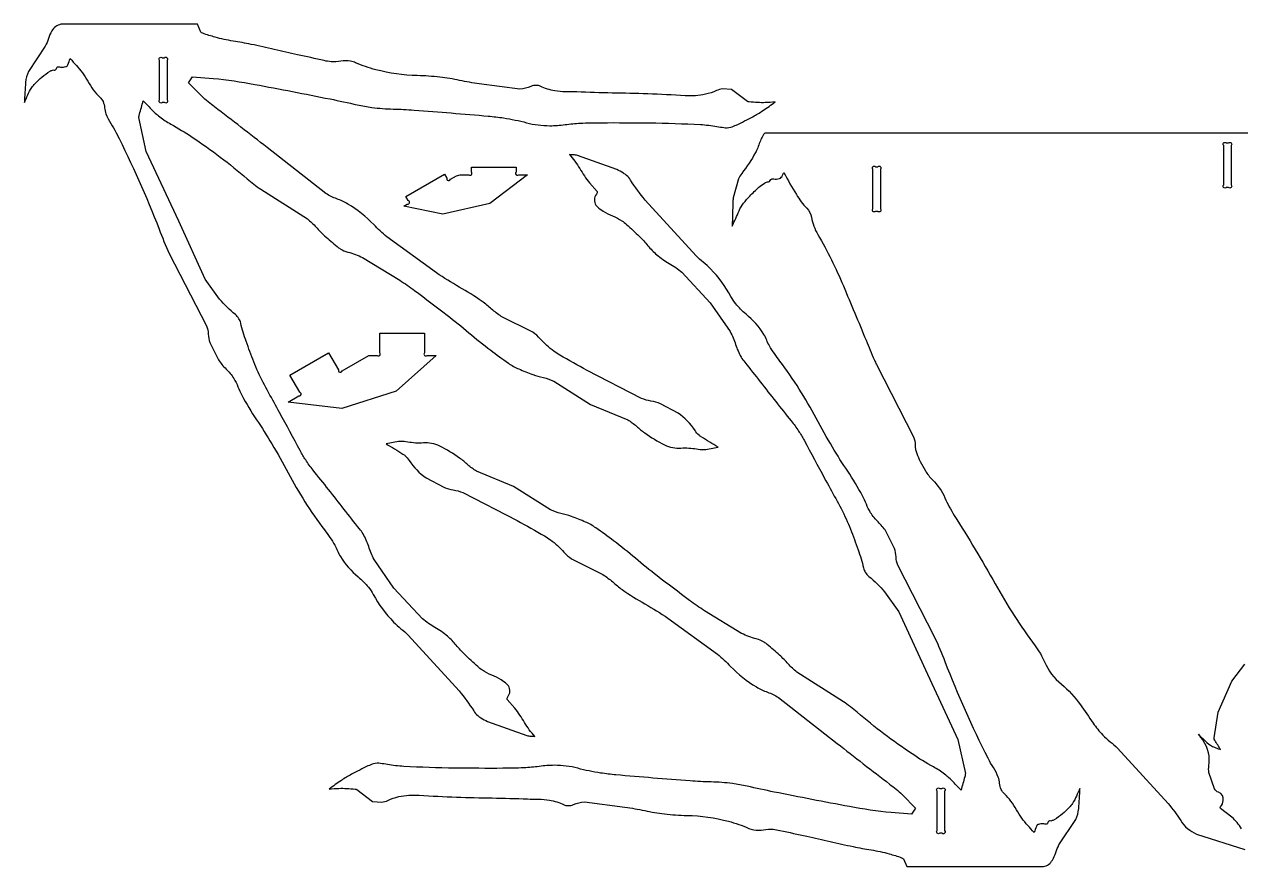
# Model space of a CAD drawing. Extents: x -11 to 150, y -28 to 73.
# Drawn here: x -10.61 to 30.18, y 15.3 to 43.54 of the extents above; entities that cross this region are included whole.
import ezdxf

# ---------------------------------------------------------------- set-up
doc = ezdxf.new("R2010")
doc.units = 0
doc.header["$MEASUREMENT"] = 0
doc.layers.add('DXF', color=18, linetype='CONTINUOUS')
doc.layers.add('HEAD_ACC', color=18, linetype='CONTINUOUS')

msp = doc.modelspace()

# ---------------------------------------------------------------- linework, layer by layer
at = {"layer": 'DXF'}
for points in [[(-5.822, 42.335), (-5.822, 41.012, -1), (-5.91, 40.924), (-5.983, 40.924, -1), (-6.072, 41.012), (-6.072, 42.335, -1), (-5.983, 42.424), (-5.91, 42.424, -1)], [(29.858, 39.479), (29.858, 38.161, -1), (29.769, 38.072), (29.696, 38.072, -1), (29.608, 38.161), (29.608, 39.479, -1), (29.696, 39.568), (29.769, 39.568, -1)], [(4.009, 38.504), (4.292, 38.504, 1), (4.38, 38.592), (4.38, 38.753), (5.88, 38.753), (5.88, 38.592, 1), (5.969, 38.504), (6.267, 38.504), (4.997, 37.538), (3.426, 37.182), (2.121, 37.452), (2.231, 37.515, 1), (2.263, 37.636), (2.182, 37.776), (3.477, 38.524), (3.558, 38.384, 1), (3.679, 38.352), (3.884, 38.47)], [(17.934, 38.772), (18.007, 38.772, -1), (18.095, 38.683), (18.095, 37.36, -1), (18.007, 37.272), (17.934, 37.272, -1), (17.845, 37.36), (17.845, 38.683, -1)], [(0.938, 32.443), (1.221, 32.443, 1), (1.309, 32.531), (1.309, 33.193), (2.809, 33.193), (2.809, 32.531, 1), (2.898, 32.443), (3.196, 32.443), (1.862, 31.245), (0.041, 30.668), (-1.766, 30.881), (-1.409, 31.088, 1), (-1.376, 31.209), (-1.707, 31.781), (-0.408, 32.531), (-0.077, 31.959, 1), (0.044, 31.926)], [(20.088, 17.923), (20.161, 17.923, -1), (20.25, 17.834), (20.25, 16.511, -1), (20.161, 16.423), (20.088, 16.423, -1), (20, 16.511), (20, 17.834, -1)]]:
    msp.add_lwpolyline(points, format="xyb", close=True, dxfattribs=at)
at = {"layer": 'HEAD_ACC'}
for points in [[(-10.61, 40.92, 0.018943), (-10.495, 41.176, -0.056884), (-10.361, 41.423, -0.033504), (-10.247, 41.564, -0.033671), (-10.024, 41.776, -0.038067), (-9.749, 41.969, -0.05244), (-9.66, 42.01, -0.147566), (-9.613, 42.012, 0.197341), (-9.567, 42.018, 0.233748), (-9.534, 42.068, -0.256269), (-9.499, 42.116, -0.218503), (-9.433, 42.116, 0.122995), (-9.368, 42.105, 0.038023), (-9.222, 42.126, 0.119049), (-9.179, 42.147, 0.143156), (-9.148, 42.192, -0.023703), (-9.071, 42.399, 0.008282), (-8.863, 42.162, -0.024851), (-8.663, 41.919, -0.032253), (-8.48, 41.635, 0.030481), (-8.298, 41.35, 0.04435), (-8.078, 41.099, -0.086635), (-7.971, 40.954, -0.102053), (-7.917, 40.75, 0.077694), (-7.873, 40.544, 0.052331), (-7.71, 40.223, -0.025944), (-7.531, 39.911, -0.026137), (-6.092, 36.678, 0.017106), (-5.748, 35.863), (-4.499, 33.44, -0.07102), (-4.445, 33.158, 0.06955), (-4.391, 32.877), (-4.102, 32.299, 0.057291), (-3.845, 31.987, -0.05962), (-3.589, 31.675, -0.052325), (-3.449, 31.393, 0.035427), (-3.318, 31.107, 0.02232), (-2.823, 30.289, -0.012991), (-2.312, 29.479, -0.011362), (-1.762, 28.505, 0.01743), (-1.2, 27.537, 0.023229), (-0.544, 26.593, -0.031129), (-0.199, 26.08, -0.039561), (-0.107, 25.891, 0.046155), (-0.013, 25.703, 0.081838), (0.586, 25.018, -0.050559), (0.931, 24.67, -0.046563), (1.091, 24.43, 0.070817), (1.775, 23.503, 0.026875), (2.019, 23.28, -0.024288), (2.264, 23.059), (3.972, 21.193, -0.031462), (4.459, 20.525, 0.068124), (4.593, 20.368, 0.048675), (4.695, 20.293, 0.023911), (4.922, 20.172), (6.238, 19.698, 0.045601), (6.374, 19.68, -0.015191), (6.511, 19.67, -0.05423), (6.162, 20.138, 0.031185), (5.835, 20.621), (5.58, 20.907, -0.219416), (5.603, 20.997, 0.328237), (5.621, 21.362, 0.073557), (5.565, 21.424, 0.026578), (5.38, 21.562, 0.055504), (5.064, 21.724, -0.060124), (4.75, 21.889, -0.031187), (4.594, 22.012, -0.010448), (4.161, 22.414, -0.028261), (3.876, 22.724, 0.042995), (3.582, 23.026, 0.051008), (3.16, 23.32, -0.052287), (2.74, 23.615), (1.784, 24.645), (1.119, 25.604, -0.053099), (0.937, 26.033, 0.059652), (0.75, 26.459, 0.03746), (0.63, 26.631, -0.005688), (0.108, 27.289, 0.004562), (-0.929, 28.6, -0.024062), (-1.175, 28.938, -0.022438), (-1.36, 29.25, 0.00091), (-2.048, 30.526, 0.0049), (-2.421, 31.2, -0.02149), (-2.772, 31.887, -0.014892), (-2.915, 32.227, -0.007471), (-3.171, 32.917, -0.025122), (-3.353, 33.526, 0.076138), (-3.413, 33.673, 0.085384), (-3.534, 33.813, -0.045817), (-4.062, 34.333), (-4.542, 34.998), (-5.43, 36.947), (-6.519, 39.277), (-6.768, 40.419, -0.070227), (-6.75, 40.533, 0.011686), (-6.625, 40.977, -0.012932), (-6.355, 40.704, 0.038812), (-6.071, 40.445, 0.03986), (-5.696, 40.198, -0.021558), (-4.984, 39.766, -0.029347), (-3.136, 38.369, 0.021189), (-2.68, 38.013), (-1.12, 37.022, -0.043705), (-0.826, 36.744, 0.027106), (-0.541, 36.457, 0.009406), (-0.123, 36.093, 0.040688), (-0.019, 36.018, 0.069011), (0.242, 35.909, -0.049823), (0.735, 35.723), (1.98, 34.968, -0.0114), (2.478, 34.617, -0.005106), (3.564, 33.797, -0.011421), (4.295, 33.206, 0.013839), (5.029, 32.618, 0.007523), (5.622, 32.184, 0.027563), (5.792, 32.077, 0.027563), (5.971, 31.99, 0.010922), (6.438, 31.806, 0.032431), (6.794, 31.7, -0.053622), (7.146, 31.58), (8.379, 30.796), (9.625, 30.283, -0.054898), (9.914, 30.071, 0.030956), (10.193, 29.845, 0.039167), (10.857, 29.445, 0.06737), (11.132, 29.351, 0.069109), (11.403, 29.336, -0.035073), (11.675, 29.339, -0.029502), (11.928, 29.309, 0.052353), (12.182, 29.291, 0.047819), (12.419, 29.321, -0.015929), (12.654, 29.367, -0.006247), (12.092, 29.71, -0.043129), (12.016, 29.768, -0.065719), (11.884, 29.923, 0.100009), (11.313, 30.506), (10.719, 30.821, 0.051577), (10.404, 30.911, -0.050192), (10.088, 31), (8.261, 31.941, -0.005908), (7.342, 32.456, -0.026764), (7.147, 32.583, -0.056111), (6.692, 33, 0.063388), (6.444, 33.22), (5.384, 33.752, -0.043424), (5.058, 33.999, 0.031602), (4.739, 34.254, 0.023528), (3.976, 34.736, -0.019195), (3.209, 35.212), (1.545, 36.418, -0.02867), (1.109, 36.828, 0.071048), (0.238, 37.519, 0.044691), (-0.133, 37.693, -0.051456), (-0.502, 37.872), (-2.467, 39.413, 0.003202), (-4.229, 40.776, -0.019828), (-4.658, 41.132), (-5.101, 41.586), (-4.966, 41.779), (-4.28, 41.731, -0.021212), (-2.881, 41.53, -0.003094), (-0.359, 41.043, -0.007102), (0.552, 40.847, 0.023635), (1.046, 40.758, 0.027376), (1.755, 40.704, -0.013361), (2.465, 40.67, -0.003178), (4.949, 40.467, -0.015294), (5.463, 40.406, -0.028101), (6.231, 40.246, 0.066834), (7.009, 40.146, 0.033393), (7.522, 40.183, -0.02404), (8.035, 40.23, -0.009682), (8.743, 40.247, -0.004252), (10.356, 40.24, -0.009927), (12.062, 40.185, -0.030552), (12.613, 40.122, 0.006624), (12.847, 40.084, 0.105122), (13.076, 40.098, 0.042644), (13.265, 40.168, 0.013781), (13.818, 40.448, 0.022063), (14.155, 40.651, 0.017255), (14.564, 40.942, -0.01728), (14.237, 40.919, -0.022263), (13.982, 40.922, -0.013658), (13.696, 40.945, -0.066831), (13.638, 40.959), (13.109, 41.356), (12.802, 41.38, 0.08311), (12.6, 41.322, -0.061844), (12.23, 41.198, -0.065967), (11.553, 41.151, 0.006988), (10.295, 41.212, 0.004662), (9.104, 41.242, -0.006209), (7.913, 41.276, 0.009414), (7.545, 41.284, -0.04223), (7.18, 41.316, -0.065466), (6.691, 41.468, 0.099561), (6.567, 41.498, 0.113492), (6.37, 41.46, -0.09279), (6.008, 41.375), (4.647, 41.547, -0.015126), (3.986, 41.665, 0.023158), (3.324, 41.773, 0.0226), (2.568, 41.826, -0.057825), (1.175, 42.023, -0.039792), (0.498, 42.259, 0.066701), (0.326, 42.309, 0.080815), (0.001, 42.305, -0.06588), (-0.324, 42.291, -0.033724), (-0.552, 42.327, 0.002904), (-1.454, 42.527, -0.003814), (-2.229, 42.701, 0.004927), (-3.005, 42.873, 0.013081), (-3.61, 42.984, -0.02828), (-4.211, 43.113, -0.017936), (-4.629, 43.245, -0.103035), (-4.694, 43.285), (-4.807, 43.545), (-9.385, 43.545, 0.110571), (-9.559, 43.469, 0.108382), (-9.688, 43.324, 0.050566), (-9.798, 43.07, -0.046849), (-9.906, 42.815), (-10.472, 41.961, 0.08479), (-10.567, 41.598, 0.012416)], [(24.788, 17.926, 0.018943), (24.673, 17.67, -0.056883), (24.539, 17.423, -0.033504), (24.425, 17.282, -0.033671), (24.202, 17.071, -0.038067), (23.927, 16.877, -0.052441), (23.838, 16.836, -0.147567), (23.791, 16.834, 0.197341), (23.745, 16.828, 0.233746), (23.712, 16.779, -0.256266), (23.677, 16.731, -0.2185), (23.611, 16.73, 0.122994), (23.546, 16.742, 0.038023), (23.4, 16.721, 0.119048), (23.357, 16.7, 0.143154), (23.326, 16.654, -0.023702), (23.249, 16.447, 0.008282), (23.041, 16.684, -0.024851), (22.841, 16.928, -0.032253), (22.658, 17.212, 0.030481), (22.476, 17.496, 0.044349), (22.256, 17.747, -0.086635), (22.149, 17.892, -0.102053), (22.095, 18.096, 0.077694), (22.051, 18.303, 0.052331), (21.888, 18.623, -0.025944), (21.709, 18.935, -0.026136), (20.271, 22.169, 0.017105), (19.926, 22.984), (18.677, 25.407, -0.071019), (18.623, 25.688, 0.069549), (18.569, 25.97), (18.28, 26.548, 0.057296), (18.023, 26.859, -0.059628), (17.767, 27.171, -0.052334), (17.627, 27.453, 0.035434), (17.496, 27.739, 0.022325), (17.001, 28.558, -0.012993), (16.49, 29.367, -0.011362), (15.94, 30.342, 0.017432), (15.378, 31.309, 0.023232), (14.722, 32.253, -0.031136), (14.377, 32.767, -0.039572), (14.285, 32.956, 0.046168), (14.192, 33.143, 0.081841), (13.592, 33.828, -0.050562), (13.247, 34.176, -0.046563), (13.087, 34.416, 0.07082), (12.403, 35.344, 0.02688), (12.159, 35.566, -0.024293), (11.914, 35.788), (10.206, 37.653, -0.031461), (9.719, 38.321, 0.068126), (9.585, 38.479, 0.048677), (9.483, 38.554, 0.02391), (9.256, 38.675), (7.94, 39.149, 0.0456), (7.804, 39.167, -0.015191), (7.667, 39.177, -0.054236), (8.016, 38.709, 0.031193), (8.343, 38.225), (8.598, 37.939, -0.219421), (8.575, 37.85, 0.328237), (8.557, 37.484, 0.073556), (8.613, 37.422, 0.026579), (8.798, 37.285, 0.055505), (9.114, 37.122, -0.060124), (9.428, 36.957, -0.031187), (9.584, 36.835, -0.01045), (10.017, 36.432, -0.028265), (10.302, 36.122, 0.043), (10.596, 35.82, 0.051012), (11.018, 35.526, -0.05229), (11.438, 35.231), (12.394, 34.202), (13.059, 33.242, -0.053099), (13.241, 32.814, 0.059652), (13.428, 32.388, 0.03746), (13.548, 32.215, -0.005687), (14.07, 31.557, 0.004563), (15.107, 30.246, -0.024062), (15.353, 29.908, -0.022438), (15.539, 29.597, 0.00091), (16.226, 28.32, 0.0049), (16.599, 27.646, -0.02149), (16.95, 26.96, -0.014892), (17.093, 26.619, -0.007471), (17.349, 25.929, -0.025122), (17.531, 25.32, 0.076139), (17.591, 25.173, 0.085386), (17.713, 25.033, -0.045821), (18.24, 24.514), (18.72, 23.848), (19.608, 21.9), (20.697, 19.569), (20.946, 18.427, -0.070227), (20.928, 18.314, 0.011686), (20.803, 17.87, -0.012932), (20.533, 18.143, 0.038812), (20.249, 18.401, 0.03986), (19.874, 18.648, -0.021559), (19.162, 19.081, -0.029347), (17.314, 20.477, 0.021189), (16.858, 20.834), (15.298, 21.824, -0.043701), (15.004, 22.102, 0.027101), (14.719, 22.39, 0.009403), (14.302, 22.754, 0.040689), (14.197, 22.828, 0.069014), (13.936, 22.938, -0.049823), (13.443, 23.123), (12.198, 23.879, -0.0114), (11.7, 24.23, -0.005106), (10.614, 25.049, -0.011421), (9.883, 25.64, 0.013839), (9.149, 26.228, 0.007524), (8.556, 26.662, 0.027563), (8.386, 26.769, 0.027563), (8.207, 26.856, 0.010922), (7.74, 27.04, 0.032431), (7.384, 27.146, -0.053622), (7.033, 27.266), (5.799, 28.05), (4.553, 28.563, -0.054902), (4.264, 28.776, 0.030959), (3.985, 29.002, 0.039169), (3.321, 29.402, 0.067369), (3.046, 29.495, 0.069108), (2.775, 29.511, -0.035072), (2.504, 29.507, -0.029502), (2.25, 29.537, 0.052353), (1.996, 29.556, 0.047819), (1.759, 29.525, -0.015929), (1.524, 29.479, -0.006247), (2.086, 29.136, -0.043129), (2.162, 29.079, -0.065723), (2.294, 28.923, 0.100011), (2.865, 28.34), (3.459, 28.026, 0.051576), (3.775, 27.936, -0.050192), (4.09, 27.846), (5.917, 26.905, -0.005908), (6.836, 26.39, -0.026762), (7.031, 26.263, -0.056107), (7.486, 25.847, 0.063385), (7.734, 25.626), (8.794, 25.094, -0.043424), (9.12, 24.847, 0.031603), (9.439, 24.592, 0.023528), (10.202, 24.11, -0.019195), (10.969, 23.635), (12.633, 22.428, -0.028672), (13.069, 22.018, 0.07105), (13.94, 21.328, 0.044695), (14.311, 21.154, -0.051459), (14.68, 20.974), (16.646, 19.434, 0.003202), (18.407, 18.07, -0.019828), (18.836, 17.715), (19.279, 17.261), (19.144, 17.067), (18.458, 17.116, -0.021212), (17.059, 17.316, -0.003094), (14.538, 17.804, -0.007102), (13.626, 17.999, 0.023635), (13.132, 18.088, 0.027376), (12.424, 18.143, -0.01336), (11.713, 18.177, -0.003177), (9.229, 18.379, -0.015294), (8.715, 18.441, -0.028101), (7.947, 18.6, 0.066834), (7.169, 18.7, 0.033393), (6.656, 18.663, -0.02404), (6.143, 18.616, -0.009682), (5.435, 18.599, -0.004252), (3.822, 18.606, -0.009927), (2.116, 18.662, -0.030553), (1.565, 18.725, 0.006624), (1.332, 18.763, 0.105122), (1.102, 18.748, 0.042643), (0.914, 18.678, 0.013781), (0.36, 18.398, 0.022063), (0.023, 18.196, 0.017254), (-0.386, 17.904, -0.017281), (-0.059, 17.927, -0.022264), (0.196, 17.925, -0.013658), (0.483, 17.901, -0.066831), (0.54, 17.887), (1.07, 17.491), (1.376, 17.466, 0.083111), (1.578, 17.524, -0.061844), (1.948, 17.649, -0.065968), (2.625, 17.696, 0.006989), (3.883, 17.635, 0.004663), (5.074, 17.605, -0.006209), (6.266, 17.571, 0.009414), (6.633, 17.563, -0.04223), (6.999, 17.531, -0.065466), (7.487, 17.378, 0.099561), (7.611, 17.348, 0.113491), (7.808, 17.386, -0.092788), (8.17, 17.471), (9.531, 17.3, -0.015126), (10.192, 17.181, 0.023157), (10.854, 17.073, 0.0226), (11.61, 17.02, -0.057825), (13.003, 16.823, -0.039792), (13.68, 16.587, 0.066701), (13.852, 16.537, 0.080815), (14.177, 16.541, -0.06588), (14.502, 16.555, -0.033724), (14.73, 16.519, 0.002904), (15.633, 16.319, -0.003814), (16.408, 16.146, 0.004927), (17.183, 15.974, 0.013081), (17.788, 15.863, -0.028281), (18.389, 15.733, -0.017937), (18.807, 15.602, -0.103035), (18.872, 15.562), (18.985, 15.302), (23.563, 15.302, 0.110571), (23.737, 15.377, 0.108382), (23.866, 15.522, 0.050566), (23.976, 15.776, -0.046849), (24.084, 16.031), (24.65, 16.886, 0.08479), (24.746, 17.249, 0.012416)]]:
    msp.add_lwpolyline(points, format="xyb", close=True, dxfattribs=at)
for points in [[(33.535, 39.893), (14.227, 39.893, 0.206408), (14.177, 39.853, 0.03261), (14.018, 39.499, -0.010736), (13.944, 39.314, -0.02773), (13.91, 39.244, -0.037261), (13.446, 38.545, 0.059553), (13.338, 38.365), (13.164, 37.73, 0.03335), (13.151, 37.607, 0.005019), (13.128, 36.781, 0.011649), (13.356, 37.289, -0.066672), (13.508, 37.547, -0.024627), (13.714, 37.785, -0.018101), (14.021, 38.083, -0.057047), (14.214, 38.221, -0.095284), (14.35, 38.266, 0.275571), (14.405, 38.309, -0.394812), (14.522, 38.366, 0.170664), (14.708, 38.373, 0.207723), (14.818, 38.482, -0.009818), (14.84, 38.535, -0.013011), (14.859, 38.573, 0.012917), (15.279, 37.837, 0.053058), (15.63, 37.376, -0.142616), (15.782, 37.079, 0.083254), (15.998, 36.5, -0.030662), (16.854, 34.776, -0.001936), (17.616, 32.954, 0.002098), (17.895, 32.287, 0.009413), (17.961, 32.14), (19.209, 29.716, -0.08895), (19.264, 29.435, 0.086923), (19.317, 29.154, 0.025862), (19.434, 28.886, 0.021175), (19.606, 28.575, 0.059272), (19.848, 28.268, -0.091809), (20.259, 27.67, 0.036195), (20.575, 27.08, -0.013173), (21.946, 24.781, 0.031342), (23.29, 22.703, -0.055715), (23.601, 22.167, 0.117376), (24.166, 21.42, -0.067083), (24.803, 20.733, -0.00406), (25.231, 20.114, 0.044046), (25.558, 19.715, 0.027974), (25.801, 19.492, -0.023907), (26.047, 19.27), (27.751, 17.415, -0.035747), (28.166, 16.849, 0.153661), (28.701, 16.394), (30.314, 15.882, 0.028744)], [(30.201, 16.573, 0.074263), (29.887, 16.961), (29.497, 17.255, -0.236311), (29.507, 17.311, 0.119133), (29.596, 17.515, 0.368471), (29.431, 17.796, -0.188043), (29.297, 17.91), (29.115, 18.459, -0.08865), (29.112, 18.678, 0.194426), (28.918, 19.529, 0.003874), (28.844, 19.635, -0.001291), (28.768, 19.74, 0.025359), (29.049, 19.46, 0.088856), (29.299, 19.305, 0.004384), (29.399, 19.266, -0.001461), (29.5, 19.228, 0.008208), (29.311, 19.538, -0.132067), (29.285, 19.626), (29.423, 20.485), (29.882, 21.521), (30.313, 22.094, -0.106768)]]:
    msp.add_lwpolyline(points, format="xyb", dxfattribs=at)

doc.saveas('drawing.dxf')
